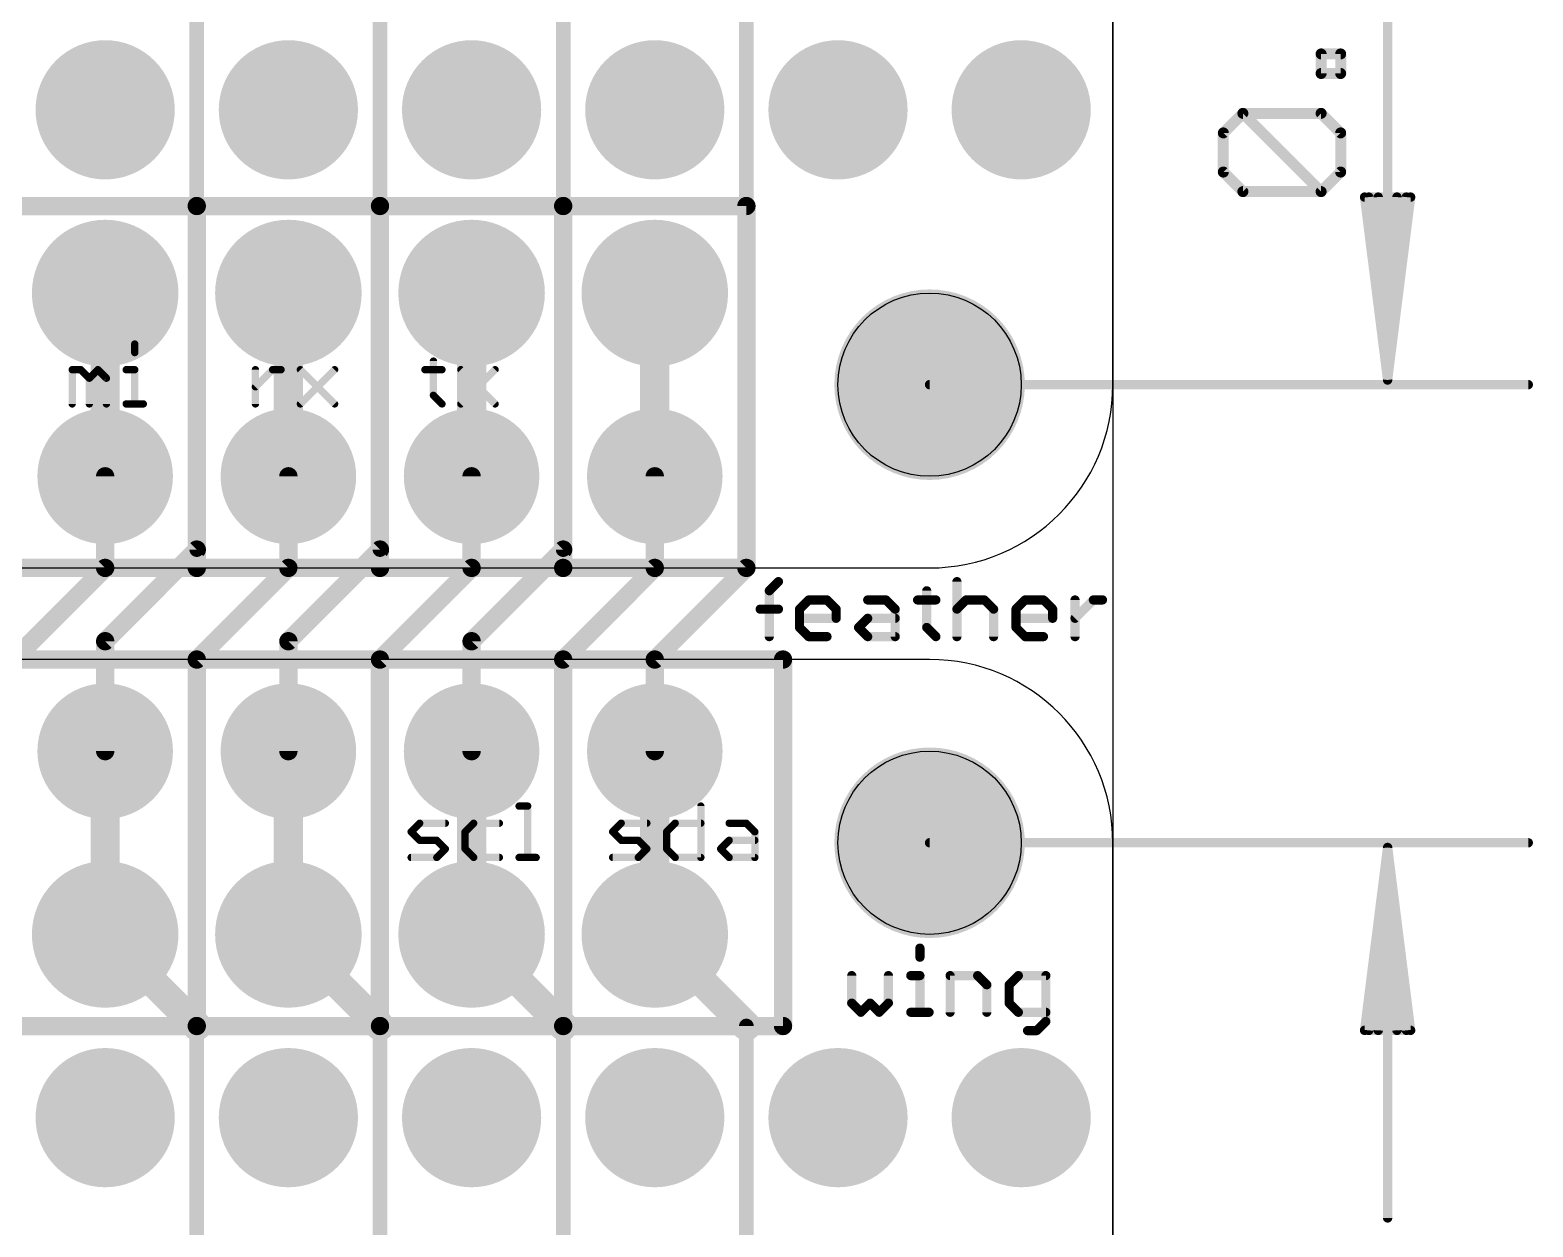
# Model space of a CAD drawing. Extents: x -12.5 to 56.6, y -12.2 to 71.2.
# Drawn here: x 35.79 to 56.62, y 39.13 to 55.72 of the extents above; entities that cross this region are included whole.
import ezdxf

# ---------------------------------------------------------------- set-up
doc = ezdxf.new("R2010")
doc.units = 0
for name, color, linetype in [('1', 12, 'CONTINUOUS'), ('16', 132, 'CONTINUOUS'), ('17', 110, 'CONTINUOUS'), ('18', 110, 'CONTINUOUS'), ('20', 53, 'CONTINUOUS'), ('21', 40, 'CONTINUOUS'), ('30', 253, 'CONTINUOUS'), ('47', 253, 'CONTINUOUS')]:
    doc.layers.add(name, color=color, linetype=linetype)

# ---------------------------------------------------------------- blocks, each defined once
blk = doc.blocks.new('ROUNDP')
at = {"const_width": 0.5}
blk.add_lwpolyline([(0, -0.25, 1), (0, 0.25, 1), (0, -0.25)], format="xyb", dxfattribs=at)
blk = doc.blocks.new('ROUNDV')
at = {"const_width": 0.5}
blk.add_lwpolyline([(0, -0.25, 1), (0, 0.25, 1), (0, -0.25)], format="xyb", dxfattribs=at)

msp = doc.modelspace()

# ---------------------------------------------------------------- linework, layer by layer
at = {"layer": '1'}
for points, const_width in [([(36.83, 48.26), (36.83, 49.53)], 0.254), ([(39.37, 48.26), (39.37, 49.53)], 0.254), ([(41.91, 48.26), (41.91, 49.53)], 0.254), ([(44.45, 48.26), (44.45, 49.53)], 0.254), ([(35.56, 46.99), (36.83, 48.26)], 0.254), ([(38.1, 46.99), (39.37, 48.26)], 0.254), ([(40.64, 46.99), (41.91, 48.26)], 0.254), ([(43.18, 46.99), (44.45, 48.26)], 0.254), ([(38.1, 29.21), (38.1, 46.99)], 0.2032), ([(40.64, 29.21), (40.64, 46.99)], 0.2032), ([(43.18, 29.21), (43.18, 46.99)], 0.2032)]:
    msp.add_lwpolyline(points, dxfattribs=dict(at, const_width=const_width))
for points, const_width in [([(36.8935, 49.53, 1), (36.7665, 49.53)], 0.127), ([(39.4335, 49.53, 1), (39.3065, 49.53)], 0.127), ([(41.9735, 49.53, 1), (41.8465, 49.53)], 0.127), ([(44.5135, 49.53, 1), (44.3865, 49.53)], 0.127), ([(36.8749, 48.2151, 1), (36.7851, 48.3049)], 0.127), ([(39.4149, 48.2151, 1), (39.3251, 48.3049)], 0.127), ([(41.9549, 48.2151, 1), (41.8651, 48.3049)], 0.127), ([(44.4949, 48.2151, 1), (44.4051, 48.3049)], 0.127), ([(36.7665, 48.26, 1), (36.8935, 48.26)], 0.127), ([(39.3065, 48.26, 1), (39.4335, 48.26)], 0.127), ([(41.8465, 48.26, 1), (41.9735, 48.26)], 0.127), ([(44.3865, 48.26, 1), (44.5135, 48.26)], 0.127), ([(38.0551, 47.0349, 1), (38.1449, 46.9451)], 0.127), ([(38.1508, 46.99, 1), (38.0492, 46.99)], 0.1016), ([(40.5951, 47.0349, 1), (40.6849, 46.9451)], 0.127), ([(40.6908, 46.99, 1), (40.5892, 46.99)], 0.1016), ([(43.1351, 47.0349, 1), (43.2249, 46.9451)], 0.127), ([(43.2308, 46.99, 1), (43.1292, 46.99)], 0.1016)]:
    msp.add_lwpolyline(points, format="xyb", dxfattribs=dict(at, const_width=const_width))
at = {"layer": '16'}
for points, const_width in [([(38.1, 48.514), (38.1, 66.04)], 0.2032), ([(40.64, 48.514), (40.64, 66.04)], 0.2032), ([(43.18, 48.514), (43.18, 66.04)], 0.2032), ([(45.72, 48.26), (45.72, 66.04)], 0.2032), ([(36.83, 52.07), (36.83, 49.53)], 0.4064), ([(39.37, 52.07), (39.37, 49.53)], 0.4064), ([(41.91, 52.07), (41.91, 49.53)], 0.4064), ([(44.45, 52.07), (44.45, 49.53)], 0.4064), ([(38.1, 48.514), (36.83, 47.244)], 0.254), ([(40.64, 48.514), (39.37, 47.244)], 0.254), ([(43.18, 48.514), (41.91, 47.244)], 0.254), ([(45.72, 48.26), (44.45, 46.99)], 0.254), ([(36.83, 47.244), (36.83, 45.72)], 0.254), ([(39.37, 47.244), (39.37, 45.72)], 0.254), ([(41.91, 47.244), (41.91, 45.72)], 0.254), ([(44.45, 46.99), (44.45, 45.72)], 0.254), ([(36.83, 45.72), (36.83, 43.18)], 0.4064), ([(39.37, 45.72), (39.37, 43.18)], 0.4064), ([(41.91, 45.72), (41.91, 43.18)], 0.4064), ([(44.45, 45.72), (44.45, 43.18)], 0.4064), ([(38.1, 41.91), (36.83, 43.18)], 0.4064), ([(40.64, 41.91), (39.37, 43.18)], 0.4064), ([(43.18, 41.91), (41.91, 43.18)], 0.4064), ([(45.72, 41.91), (44.45, 43.18)], 0.4064), ([(38.1, 24.384), (38.1, 41.91)], 0.2032), ([(40.64, 24.384), (40.64, 41.91)], 0.2032), ([(43.18, 24.384), (43.18, 41.91)], 0.2032), ([(45.72, 24.13), (45.72, 41.91)], 0.2032)]:
    msp.add_lwpolyline(points, dxfattribs=dict(at, const_width=const_width))
for points, const_width in [([(36.9316, 52.07, 1), (36.7284, 52.07)], 0.2032), ([(39.4716, 52.07, 1), (39.2684, 52.07)], 0.2032), ([(42.0116, 52.07, 1), (41.8084, 52.07)], 0.2032), ([(44.5516, 52.07, 1), (44.3484, 52.07)], 0.2032), ([(36.7284, 49.53, 1), (36.9316, 49.53)], 0.2032), ([(39.2684, 49.53, 1), (39.4716, 49.53)], 0.2032), ([(41.8084, 49.53, 1), (42.0116, 49.53)], 0.2032), ([(44.3484, 49.53, 1), (44.5516, 49.53)], 0.2032), ([(38.1449, 48.4691, 1), (38.0551, 48.5589)], 0.127), ([(38.0492, 48.514, 1), (38.1508, 48.514)], 0.1016), ([(40.6849, 48.4691, 1), (40.5951, 48.5589)], 0.127), ([(40.5892, 48.514, 1), (40.6908, 48.514)], 0.1016), ([(43.2249, 48.4691, 1), (43.1351, 48.5589)], 0.127), ([(43.1292, 48.514, 1), (43.2308, 48.514)], 0.1016), ([(45.7649, 48.2151, 1), (45.6751, 48.3049)], 0.127), ([(45.6692, 48.26, 1), (45.7708, 48.26)], 0.1016), ([(36.8935, 47.244, 1), (36.7665, 47.244)], 0.127), ([(36.7851, 47.2889, 1), (36.8749, 47.1991)], 0.127), ([(39.4335, 47.244, 1), (39.3065, 47.244)], 0.127), ([(39.3251, 47.2889, 1), (39.4149, 47.1991)], 0.127), ([(41.9735, 47.244, 1), (41.8465, 47.244)], 0.127), ([(41.8651, 47.2889, 1), (41.9549, 47.1991)], 0.127), ([(44.5135, 46.99, 1), (44.3865, 46.99)], 0.127), ([(44.4051, 47.0349, 1), (44.4949, 46.9451)], 0.127), ([(36.9316, 45.72, 1), (36.7284, 45.72)], 0.2032), ([(39.4716, 45.72, 1), (39.2684, 45.72)], 0.2032), ([(42.0116, 45.72, 1), (41.8084, 45.72)], 0.2032), ([(44.5516, 45.72, 1), (44.3484, 45.72)], 0.2032), ([(36.7665, 45.72, 1), (36.8935, 45.72)], 0.127), ([(39.3065, 45.72, 1), (39.4335, 45.72)], 0.127), ([(41.8465, 45.72, 1), (41.9735, 45.72)], 0.127), ([(44.3865, 45.72, 1), (44.5135, 45.72)], 0.127), ([(36.9018, 43.2518, 1), (36.7582, 43.1082)], 0.2032), ([(39.4418, 43.2518, 1), (39.2982, 43.1082)], 0.2032), ([(41.9818, 43.2518, 1), (41.8382, 43.1082)], 0.2032), ([(44.5218, 43.2518, 1), (44.3782, 43.1082)], 0.2032), ([(36.7284, 43.18, 1), (36.9316, 43.18)], 0.2032), ([(39.2684, 43.18, 1), (39.4716, 43.18)], 0.2032), ([(41.8084, 43.18, 1), (42.0116, 43.18)], 0.2032), ([(44.3484, 43.18, 1), (44.5516, 43.18)], 0.2032), ([(38.0282, 41.8382, 1), (38.1718, 41.9818)], 0.2032), ([(38.1508, 41.91, 1), (38.0492, 41.91)], 0.1016), ([(40.5682, 41.8382, 1), (40.7118, 41.9818)], 0.2032), ([(40.6908, 41.91, 1), (40.5892, 41.91)], 0.1016), ([(43.1082, 41.8382, 1), (43.2518, 41.9818)], 0.2032), ([(43.2308, 41.91, 1), (43.1292, 41.91)], 0.1016), ([(45.6482, 41.8382, 1), (45.7918, 41.9818)], 0.2032), ([(45.7708, 41.91, 1), (45.6692, 41.91)], 0.1016)]:
    msp.add_lwpolyline(points, format="xyb", dxfattribs=dict(at, const_width=const_width))
at = {"layer": '20'}
msp.add_line((50.8, 68.58), (50.8, 2.54), dxfattribs=at)
for centre in [(48.26, 50.8), (48.26, 44.45)]:
    msp.add_circle(centre, 1.27, dxfattribs=at)
at = {"layer": '21'}
for p, q in [((50.8, 50.8), (50.8, 68.58)), ((2.54, 48.26), (48.26, 48.26)), ((48.26, 46.99), (2.54, 46.99)), ((50.8, 26.67), (50.8, 44.45))]:
    msp.add_line(p, q, dxfattribs=at)
for points, const_width in [([(35.56, 53.2765), (38.1, 53.2765)], 0.254), ([(38.1, 53.2765), (40.64, 53.2765)], 0.254), ([(38.1, 53.2765), (38.1, 48.26)], 0.254), ([(40.64, 53.2765), (43.18, 53.2765)], 0.254), ([(40.64, 53.2765), (40.64, 48.26)], 0.254), ([(43.18, 53.2765), (45.72, 53.2765)], 0.254), ([(43.18, 53.2765), (43.18, 48.26)], 0.254), ([(45.72, 53.2765), (45.72, 48.26)], 0.254), ([(37.2399, 51.3637), (37.2399, 51.2451)], 0.1016), ([(36.3728, 50.5333), (36.3728, 51.0078)], 0.1016), ([(36.3728, 51.0078), (36.4914, 51.0078)], 0.1016), ([(36.4914, 51.0078), (36.6101, 50.8892)], 0.1016), ([(36.6101, 50.8892), (36.7287, 51.0078)], 0.1016), ([(36.7287, 51.0078), (36.8473, 50.8892)], 0.1016), ([(37.1212, 51.0078), (37.2399, 51.0078)], 0.1016), ([(37.2399, 51.0078), (37.2399, 50.5333)], 0.1016), ([(38.9128, 50.5333), (38.9128, 51.0078)], 0.1016), ([(38.9128, 50.7706), (39.1501, 51.0078)], 0.1016), ([(39.1501, 51.0078), (39.2687, 51.0078)], 0.1016), ([(39.5365, 51.0078), (40.011, 50.5333)], 0.1016), ([(39.5365, 50.5333), (40.011, 51.0078)], 0.1016), ([(41.2623, 51.0078), (41.4996, 51.0078)], 0.1016), ([(41.3809, 51.1265), (41.3809, 50.6519)], 0.1016), ([(41.7612, 51.0078), (42.2358, 50.5333)], 0.1016), ([(41.7612, 50.5333), (42.2358, 51.0078)], 0.1016), ([(44.45, 51.054), (44.45, 50.419)], 0.4064), ([(36.6101, 50.8892), (36.6101, 50.5333)], 0.1016), ([(36.8473, 50.8892), (36.8473, 50.5333)], 0.1016), ([(41.3809, 50.6519), (41.4996, 50.5333)], 0.1016), ([(37.1212, 50.5333), (37.3585, 50.5333)], 0.1016), ([(43.18, 48.26), (35.56, 48.26)], 0.254), ([(45.72, 48.26), (43.18, 48.26)], 0.254), ([(46.0376, 47.943), (46.1647, 48.0702)], 0.127), ([(48.6391, 48.0702), (48.6391, 47.3075)], 0.127), ([(46.0376, 47.3075), (46.0376, 47.943)], 0.127), ([(48.2205, 47.943), (48.2205, 47.4346)], 0.127), ([(45.9105, 47.6888), (46.1647, 47.6888)], 0.127), ([(46.4562, 47.6888), (46.5833, 47.8159)], 0.127), ([(46.4562, 47.4346), (46.4562, 47.6888)], 0.127), ([(46.5833, 47.8159), (46.8375, 47.8159)], 0.127), ([(46.8375, 47.8159), (46.9647, 47.6888)], 0.127), ([(46.9647, 47.6888), (46.9647, 47.5617)], 0.127), ([(47.4019, 47.8159), (47.6561, 47.8159)], 0.127), ([(47.6561, 47.8159), (47.7832, 47.6888)], 0.127), ([(47.7832, 47.6888), (47.7832, 47.3075)], 0.127), ([(48.0934, 47.8159), (48.3476, 47.8159)], 0.127), ([(48.6391, 47.6888), (48.7662, 47.8159)], 0.127), ([(48.7662, 47.8159), (49.0204, 47.8159)], 0.127), ([(49.0204, 47.8159), (49.1475, 47.6888)], 0.127), ([(49.1475, 47.6888), (49.1475, 47.3075)], 0.127), ([(49.4577, 47.6888), (49.5848, 47.8159)], 0.127), ([(49.4577, 47.4346), (49.4577, 47.6888)], 0.127), ([(49.5848, 47.8159), (49.839, 47.8159)], 0.127), ([(49.839, 47.8159), (49.9661, 47.6888)], 0.127), ([(49.9661, 47.6888), (49.9661, 47.5617)], 0.127), ([(50.2763, 47.3075), (50.2763, 47.8159)], 0.127), ([(50.2763, 47.5617), (50.5305, 47.8159)], 0.127), ([(50.5305, 47.8159), (50.6576, 47.8159)], 0.127), ([(46.9647, 47.5617), (46.4562, 47.5617)], 0.127), ([(47.2748, 47.4346), (47.4019, 47.5617)], 0.127), ([(47.4019, 47.5617), (47.7832, 47.5617)], 0.127), ([(49.9661, 47.5617), (49.4577, 47.5617)], 0.127), ([(46.5833, 47.3075), (46.4562, 47.4346)], 0.127), ([(46.8375, 47.3075), (46.5833, 47.3075)], 0.127), ([(47.4019, 47.3075), (47.2748, 47.4346)], 0.127), ([(47.7832, 47.3075), (47.4019, 47.3075)], 0.127), ([(48.2205, 47.4346), (48.3476, 47.3075)], 0.127), ([(49.5848, 47.3075), (49.4577, 47.4346)], 0.127), ([(49.839, 47.3075), (49.5848, 47.3075)], 0.127), ([(15.24, 46.99), (46.228, 46.99)], 0.254), ([(38.1, 46.99), (38.1, 41.91)], 0.254), ([(40.64, 46.99), (40.64, 41.91)], 0.254), ([(43.18, 46.99), (43.18, 41.91)], 0.254), ([(46.228, 41.91), (46.228, 46.99)], 0.254), ([(42.5686, 44.9586), (42.6873, 44.9586)], 0.1016), ([(42.6873, 44.9586), (42.6873, 44.2468)], 0.1016), ([(45.0888, 44.9586), (45.0888, 44.2468)], 0.1016), ([(36.83, 44.704), (36.83, 44.069)], 0.4064), ([(39.37, 44.704), (39.37, 44.069)], 0.4064), ([(41.0718, 44.6027), (41.1904, 44.7213)], 0.1016), ([(41.1904, 44.4841), (41.0718, 44.6027)], 0.1016), ([(41.1904, 44.7213), (41.5463, 44.7213)], 0.1016), ([(41.9389, 44.7213), (41.8202, 44.6027)], 0.1016), ([(41.8202, 44.6027), (41.8202, 44.3654)], 0.1016), ([(42.2948, 44.7213), (41.9389, 44.7213)], 0.1016), ([(43.8658, 44.6027), (43.9844, 44.7213)], 0.1016), ([(43.9844, 44.4841), (43.8658, 44.6027)], 0.1016), ([(43.9844, 44.7213), (44.3403, 44.7213)], 0.1016), ([(44.6142, 44.6027), (44.7328, 44.7213)], 0.1016), ([(44.6142, 44.3654), (44.6142, 44.6027)], 0.1016), ([(44.7328, 44.7213), (45.0888, 44.7213)], 0.1016), ([(45.4813, 44.7213), (45.7185, 44.7213)], 0.1016), ([(45.7185, 44.7213), (45.8372, 44.6027)], 0.1016), ([(45.8372, 44.6027), (45.8372, 44.2468)], 0.1016), ([(41.4277, 44.4841), (41.1904, 44.4841)], 0.1016), ([(41.5463, 44.3654), (41.4277, 44.4841)], 0.1016), ([(41.4277, 44.2468), (41.5463, 44.3654)], 0.1016), ([(41.8202, 44.3654), (41.9389, 44.2468)], 0.1016), ([(44.2217, 44.4841), (43.9844, 44.4841)], 0.1016), ([(44.3403, 44.3654), (44.2217, 44.4841)], 0.1016), ([(44.2217, 44.2468), (44.3403, 44.3654)], 0.1016), ([(44.7328, 44.2468), (44.6142, 44.3654)], 0.1016), ([(45.3626, 44.3654), (45.4813, 44.4841)], 0.1016), ([(45.4813, 44.2468), (45.3626, 44.3654)], 0.1016), ([(45.4813, 44.4841), (45.8372, 44.4841)], 0.1016), ([(41.0718, 44.2468), (41.4277, 44.2468)], 0.1016), ([(41.9389, 44.2468), (42.2948, 44.2468)], 0.1016), ([(42.5686, 44.2468), (42.8059, 44.2468)], 0.1016), ([(43.8658, 44.2468), (44.2217, 44.2468)], 0.1016), ([(45.0888, 44.2468), (44.7328, 44.2468)], 0.1016), ([(45.8372, 44.2468), (45.4813, 44.2468)], 0.1016), ([(48.1262, 42.9903), (48.1262, 42.8632)], 0.127), ([(47.1805, 42.6089), (47.1805, 42.2276)], 0.127), ([(47.6889, 42.2276), (47.6889, 42.6089)], 0.127), ([(47.9991, 42.6089), (48.1262, 42.6089)], 0.127), ([(48.1262, 42.6089), (48.1262, 42.1005)], 0.127), ([(48.5448, 42.1005), (48.5448, 42.6089)], 0.127), ([(48.5448, 42.6089), (48.9261, 42.6089)], 0.127), ([(48.9261, 42.6089), (49.0532, 42.4818)], 0.127), ([(49.0532, 42.4818), (49.0532, 42.1005)], 0.127), ([(49.4905, 42.6089), (49.3634, 42.4818)], 0.127), ([(49.3634, 42.4818), (49.3634, 42.2276)], 0.127), ([(49.8718, 42.6089), (49.4905, 42.6089)], 0.127), ([(49.8718, 41.9734), (49.8718, 42.6089)], 0.127), ([(47.1805, 42.2276), (47.3076, 42.1005)], 0.127), ([(47.3076, 42.1005), (47.4347, 42.2276)], 0.127), ([(47.4347, 42.2276), (47.5618, 42.1005)], 0.127), ([(47.5618, 42.1005), (47.6889, 42.2276)], 0.127), ([(47.9991, 42.1005), (48.2533, 42.1005)], 0.127), ([(49.3634, 42.2276), (49.4905, 42.1005)], 0.127), ([(49.4905, 42.1005), (49.8718, 42.1005)], 0.127), ([(35.56, 41.91), (38.1, 41.91)], 0.254), ([(38.1, 41.91), (40.64, 41.91)], 0.254), ([(40.64, 41.91), (43.18, 41.91)], 0.254), ([(43.18, 41.91), (46.228, 41.91)], 0.254), ([(49.6176, 41.8463), (49.7447, 41.8463)], 0.127), ([(49.7447, 41.8463), (49.8718, 41.9734)], 0.127)]:
    msp.add_lwpolyline(points, dxfattribs=dict(at, const_width=const_width))
for points, const_width in [([(38.1, 53.34, 1), (38.1, 53.213)], 0.127), ([(38.1635, 53.2765, 1), (38.0365, 53.2765)], 0.127), ([(38.1, 53.213, 1), (38.1, 53.34)], 0.127), ([(40.64, 53.34, 1), (40.64, 53.213)], 0.127), ([(40.7035, 53.2765, 1), (40.5765, 53.2765)], 0.127), ([(40.64, 53.213, 1), (40.64, 53.34)], 0.127), ([(43.18, 53.34, 1), (43.18, 53.213)], 0.127), ([(43.2435, 53.2765, 1), (43.1165, 53.2765)], 0.127), ([(43.18, 53.213, 1), (43.18, 53.34)], 0.127), ([(45.7835, 53.2765, 1), (45.6565, 53.2765)], 0.127), ([(45.72, 53.213, 1), (45.72, 53.34)], 0.127), ([(37.2653, 51.3637, 1), (37.2145, 51.3637)], 0.0508), ([(37.2145, 51.2451, 1), (37.2653, 51.2451)], 0.0508), ([(36.3982, 51.0078, 1), (36.3474, 51.0078)], 0.0508), ([(36.3728, 51.0332, 1), (36.3728, 50.9824)], 0.0508), ([(36.5094, 51.0258, 1), (36.4735, 50.9899)], 0.0508), ([(36.4914, 50.9824, 1), (36.4914, 51.0332)], 0.0508), ([(36.7467, 51.0258, 1), (36.7107, 50.9899)], 0.0508), ([(36.7467, 50.9899, 1), (36.7107, 51.0258)], 0.0508), ([(37.1212, 51.0332, 1), (37.1212, 50.9824)], 0.0508), ([(37.2653, 51.0078, 1), (37.2145, 51.0078)], 0.0508), ([(37.2399, 50.9824, 1), (37.2399, 51.0332)], 0.0508), ([(38.9382, 51.0078, 1), (38.8874, 51.0078)], 0.0508), ([(39.1501, 51.0332, 1), (39.1501, 50.9824)], 0.0508), ([(39.168, 50.9899, 1), (39.1321, 51.0258)], 0.0508), ([(39.2687, 50.9824, 1), (39.2687, 51.0332)], 0.0508), ([(39.5544, 51.0258, 1), (39.5185, 50.9899)], 0.0508), ([(40.029, 50.9899, 1), (39.9931, 51.0258)], 0.0508), ([(41.2623, 51.0332, 1), (41.2623, 50.9824)], 0.0508), ([(41.4063, 51.1265, 1), (41.3555, 51.1265)], 0.0508), ([(41.4996, 50.9824, 1), (41.4996, 51.0332)], 0.0508), ([(41.7792, 51.0258, 1), (41.7433, 50.9899)], 0.0508), ([(42.2537, 50.9899, 1), (42.2178, 51.0258)], 0.0508), ([(44.5516, 51.054, 1), (44.3484, 51.054)], 0.2032), ([(36.5921, 50.9072, 1), (36.628, 50.8712)], 0.0508), ([(36.6355, 50.8892, 1), (36.5847, 50.8892)], 0.0508), ([(36.5921, 50.8712, 1), (36.628, 50.9072)], 0.0508), ([(36.8727, 50.8892, 1), (36.8219, 50.8892)], 0.0508), ([(36.8294, 50.8712, 1), (36.8653, 50.9072)], 0.0508), ([(38.8948, 50.7885, 1), (38.9308, 50.7526)], 0.0508), ([(41.3555, 50.6519, 1), (41.4063, 50.6519)], 0.0508), ([(41.3989, 50.6699, 1), (41.363, 50.634)], 0.0508), ([(36.3474, 50.5333, 1), (36.3982, 50.5333)], 0.0508), ([(36.5847, 50.5333, 1), (36.6355, 50.5333)], 0.0508), ([(36.8219, 50.5333, 1), (36.8727, 50.5333)], 0.0508), ([(37.1212, 50.5587, 1), (37.1212, 50.5079)], 0.0508), ([(37.2145, 50.5333, 1), (37.2653, 50.5333)], 0.0508), ([(37.3585, 50.5079, 1), (37.3585, 50.5587)], 0.0508), ([(38.8874, 50.5333, 1), (38.9382, 50.5333)], 0.0508), ([(39.5185, 50.5513, 1), (39.5544, 50.5153)], 0.0508), ([(39.9931, 50.5153, 1), (40.029, 50.5513)], 0.0508), ([(41.4816, 50.5153, 1), (41.5175, 50.5513)], 0.0508), ([(41.7433, 50.5513, 1), (41.7792, 50.5153)], 0.0508), ([(42.2178, 50.5153, 1), (42.2537, 50.5513)], 0.0508), ([(44.3484, 50.419, 1), (44.5516, 50.419)], 0.2032), ([(43.18, 48.3235, 1), (43.18, 48.1965)], 0.127), ([(43.18, 48.1965, 1), (43.18, 48.3235)], 0.127), ([(45.72, 48.1965, 1), (45.72, 48.3235)], 0.127), ([(38.0365, 48.26, 1), (38.1635, 48.26)], 0.127), ([(40.5765, 48.26, 1), (40.7035, 48.26)], 0.127), ([(43.1165, 48.26, 1), (43.2435, 48.26)], 0.127), ([(45.6565, 48.26, 1), (45.7835, 48.26)], 0.127), ([(46.1872, 48.0477, 1), (46.1423, 48.0926)], 0.0635), ([(48.6708, 48.0702, 1), (48.6073, 48.0702)], 0.0635), ([(46.0694, 47.943, 1), (46.0059, 47.943)], 0.0635), ([(46.0152, 47.9655, 1), (46.0601, 47.9206)], 0.0635), ([(48.2522, 47.943, 1), (48.1887, 47.943)], 0.0635), ([(45.9105, 47.7206, 1), (45.9105, 47.6571)], 0.0635), ([(46.1647, 47.6571, 1), (46.1647, 47.7206)], 0.0635), ([(46.488, 47.6888, 1), (46.4245, 47.6888)], 0.0635), ([(46.4338, 47.7113, 1), (46.4787, 47.6664)], 0.0635), ([(46.5833, 47.8477, 1), (46.5833, 47.7842)], 0.0635), ([(46.6058, 47.7935, 1), (46.5609, 47.8384)], 0.0635), ([(46.86, 47.8384, 1), (46.8151, 47.7935)], 0.0635), ([(46.8375, 47.7842, 1), (46.8375, 47.8477)], 0.0635), ([(46.9964, 47.6888, 1), (46.9329, 47.6888)], 0.0635), ([(46.9422, 47.6664, 1), (46.9871, 47.7113)], 0.0635), ([(47.4019, 47.8477, 1), (47.4019, 47.7842)], 0.0635), ([(47.6786, 47.8384, 1), (47.6337, 47.7935)], 0.0635), ([(47.6561, 47.7842, 1), (47.6561, 47.8477)], 0.0635), ([(47.815, 47.6888, 1), (47.7515, 47.6888)], 0.0635), ([(47.7608, 47.6664, 1), (47.8057, 47.7113)], 0.0635), ([(48.0934, 47.8477, 1), (48.0934, 47.7842)], 0.0635), ([(48.3476, 47.7842, 1), (48.3476, 47.8477)], 0.0635), ([(48.6166, 47.7113, 1), (48.6615, 47.6664)], 0.0635), ([(48.7662, 47.8477, 1), (48.7662, 47.7842)], 0.0635), ([(48.7887, 47.7935, 1), (48.7437, 47.8384)], 0.0635), ([(49.0429, 47.8384, 1), (48.998, 47.7935)], 0.0635), ([(49.0204, 47.7842, 1), (49.0204, 47.8477)], 0.0635), ([(49.1793, 47.6888, 1), (49.1158, 47.6888)], 0.0635), ([(49.1251, 47.6664, 1), (49.17, 47.7113)], 0.0635), ([(49.4894, 47.6888, 1), (49.4259, 47.6888)], 0.0635), ([(49.4352, 47.7113, 1), (49.4801, 47.6664)], 0.0635), ([(49.5848, 47.8477, 1), (49.5848, 47.7842)], 0.0635), ([(49.6072, 47.7935, 1), (49.5623, 47.8384)], 0.0635), ([(49.8614, 47.8384, 1), (49.8165, 47.7935)], 0.0635), ([(49.839, 47.7842, 1), (49.839, 47.8477)], 0.0635), ([(49.9979, 47.6888, 1), (49.9344, 47.6888)], 0.0635), ([(49.9437, 47.6664, 1), (49.9886, 47.7113)], 0.0635), ([(50.308, 47.8159, 1), (50.2445, 47.8159)], 0.0635), ([(50.5305, 47.8477, 1), (50.5305, 47.7842)], 0.0635), ([(50.5529, 47.7935, 1), (50.508, 47.8384)], 0.0635), ([(50.6576, 47.7842, 1), (50.6576, 47.8477)], 0.0635), ([(46.4562, 47.5935, 1), (46.4562, 47.53)], 0.0635), ([(46.9329, 47.5617, 1), (46.9964, 47.5617)], 0.0635), ([(46.9647, 47.53, 1), (46.9647, 47.5935)], 0.0635), ([(47.4019, 47.5935, 1), (47.4019, 47.53)], 0.0635), ([(47.4244, 47.5393, 1), (47.3795, 47.5842)], 0.0635), ([(47.7832, 47.53, 1), (47.7832, 47.5935)], 0.0635), ([(49.4577, 47.5935, 1), (49.4577, 47.53)], 0.0635), ([(49.9344, 47.5617, 1), (49.9979, 47.5617)], 0.0635), ([(49.9661, 47.53, 1), (49.9661, 47.5935)], 0.0635), ([(50.2538, 47.5842, 1), (50.2987, 47.5393)], 0.0635), ([(46.0059, 47.3075, 1), (46.0694, 47.3075)], 0.0635), ([(46.4245, 47.4346, 1), (46.488, 47.4346)], 0.0635), ([(46.4787, 47.4571, 1), (46.4338, 47.4122)], 0.0635), ([(46.5833, 47.3393, 1), (46.5833, 47.2758)], 0.0635), ([(46.5609, 47.285, 1), (46.6058, 47.33)], 0.0635), ([(46.8375, 47.2758, 1), (46.8375, 47.3393)], 0.0635), ([(47.2972, 47.4571, 1), (47.2523, 47.4122)], 0.0635), ([(47.2523, 47.4571, 1), (47.2972, 47.4122)], 0.0635), ([(47.4019, 47.3393, 1), (47.4019, 47.2758)], 0.0635), ([(47.3795, 47.285, 1), (47.4244, 47.33)], 0.0635), ([(47.7515, 47.3075, 1), (47.815, 47.3075)], 0.0635), ([(47.7832, 47.2758, 1), (47.7832, 47.3393)], 0.0635), ([(48.1887, 47.4346, 1), (48.2522, 47.4346)], 0.0635), ([(48.2429, 47.4571, 1), (48.198, 47.4122)], 0.0635), ([(48.3251, 47.285, 1), (48.37, 47.33)], 0.0635), ([(48.6073, 47.3075, 1), (48.6708, 47.3075)], 0.0635), ([(49.1158, 47.3075, 1), (49.1793, 47.3075)], 0.0635), ([(49.4259, 47.4346, 1), (49.4894, 47.4346)], 0.0635), ([(49.4801, 47.4571, 1), (49.4352, 47.4122)], 0.0635), ([(49.5848, 47.3393, 1), (49.5848, 47.2758)], 0.0635), ([(49.5623, 47.285, 1), (49.6072, 47.33)], 0.0635), ([(49.839, 47.2758, 1), (49.839, 47.3393)], 0.0635), ([(50.2445, 47.3075, 1), (50.308, 47.3075)], 0.0635), ([(38.1635, 46.99, 1), (38.0365, 46.99)], 0.127), ([(40.7035, 46.99, 1), (40.5765, 46.99)], 0.127), ([(43.2435, 46.99, 1), (43.1165, 46.99)], 0.127), ([(46.2915, 46.99, 1), (46.1645, 46.99)], 0.127), ([(46.228, 46.9265, 1), (46.228, 47.0535)], 0.127), ([(42.5686, 44.984, 1), (42.5686, 44.9332)], 0.0508), ([(42.7127, 44.9586, 1), (42.6619, 44.9586)], 0.0508), ([(42.6873, 44.9332, 1), (42.6873, 44.984)], 0.0508), ([(45.1142, 44.9586, 1), (45.0634, 44.9586)], 0.0508), ([(36.9316, 44.704, 1), (36.7284, 44.704)], 0.2032), ([(39.4716, 44.704, 1), (39.2684, 44.704)], 0.2032), ([(41.0898, 44.6207, 1), (41.0538, 44.5847)], 0.0508), ([(41.0538, 44.6207, 1), (41.0898, 44.5847)], 0.0508), ([(41.1904, 44.7467, 1), (41.1904, 44.6959)], 0.0508), ([(41.2084, 44.7034, 1), (41.1725, 44.7393)], 0.0508), ([(41.5463, 44.6959, 1), (41.5463, 44.7467)], 0.0508), ([(41.8456, 44.6027, 1), (41.7948, 44.6027)], 0.0508), ([(41.8023, 44.6207, 1), (41.8382, 44.5847)], 0.0508), ([(41.9389, 44.7467, 1), (41.9389, 44.6959)], 0.0508), ([(41.9568, 44.7034, 1), (41.9209, 44.7393)], 0.0508), ([(42.2948, 44.6959, 1), (42.2948, 44.7467)], 0.0508), ([(43.8838, 44.6207, 1), (43.8478, 44.5847)], 0.0508), ([(43.8478, 44.6207, 1), (43.8838, 44.5847)], 0.0508), ([(43.9844, 44.7467, 1), (43.9844, 44.6959)], 0.0508), ([(44.0024, 44.7034, 1), (43.9665, 44.7393)], 0.0508), ([(44.3403, 44.6959, 1), (44.3403, 44.7467)], 0.0508), ([(44.6396, 44.6027, 1), (44.5888, 44.6027)], 0.0508), ([(44.5963, 44.6207, 1), (44.6322, 44.5847)], 0.0508), ([(44.7328, 44.7467, 1), (44.7328, 44.6959)], 0.0508), ([(44.7508, 44.7034, 1), (44.7149, 44.7393)], 0.0508), ([(45.0888, 44.6959, 1), (45.0888, 44.7467)], 0.0508), ([(45.4813, 44.7467, 1), (45.4813, 44.6959)], 0.0508), ([(45.7365, 44.7393, 1), (45.7006, 44.7034)], 0.0508), ([(45.7185, 44.6959, 1), (45.7185, 44.7467)], 0.0508), ([(45.8626, 44.6027, 1), (45.8118, 44.6027)], 0.0508), ([(45.8192, 44.5847, 1), (45.8551, 44.6207)], 0.0508), ([(41.1904, 44.5095, 1), (41.1904, 44.4587)], 0.0508), ([(41.1725, 44.4661, 1), (41.2084, 44.502)], 0.0508), ([(41.4457, 44.502, 1), (41.4097, 44.4661)], 0.0508), ([(41.4277, 44.4587, 1), (41.4277, 44.5095)], 0.0508), ([(41.5643, 44.3475, 1), (41.5284, 44.3834)], 0.0508), ([(41.5284, 44.3475, 1), (41.5643, 44.3834)], 0.0508), ([(41.7948, 44.3654, 1), (41.8456, 44.3654)], 0.0508), ([(41.8382, 44.3834, 1), (41.8023, 44.3475)], 0.0508), ([(43.9844, 44.5095, 1), (43.9844, 44.4587)], 0.0508), ([(43.9665, 44.4661, 1), (44.0024, 44.502)], 0.0508), ([(44.2397, 44.502, 1), (44.2037, 44.4661)], 0.0508), ([(44.2217, 44.4587, 1), (44.2217, 44.5095)], 0.0508), ([(44.3583, 44.3475, 1), (44.3224, 44.3834)], 0.0508), ([(44.3224, 44.3475, 1), (44.3583, 44.3834)], 0.0508), ([(44.5888, 44.3654, 1), (44.6396, 44.3654)], 0.0508), ([(44.6322, 44.3834, 1), (44.5963, 44.3475)], 0.0508), ([(45.3806, 44.3834, 1), (45.3447, 44.3475)], 0.0508), ([(45.3447, 44.3834, 1), (45.3806, 44.3475)], 0.0508), ([(45.4813, 44.5095, 1), (45.4813, 44.4587)], 0.0508), ([(45.4992, 44.4661, 1), (45.4633, 44.502)], 0.0508), ([(45.8372, 44.4587, 1), (45.8372, 44.5095)], 0.0508), ([(41.0718, 44.2722, 1), (41.0718, 44.2214)], 0.0508), ([(41.4097, 44.2648, 1), (41.4457, 44.2288)], 0.0508), ([(41.4277, 44.2214, 1), (41.4277, 44.2722)], 0.0508), ([(41.9389, 44.2722, 1), (41.9389, 44.2214)], 0.0508), ([(41.9209, 44.2288, 1), (41.9568, 44.2648)], 0.0508), ([(42.2948, 44.2214, 1), (42.2948, 44.2722)], 0.0508), ([(42.5686, 44.2722, 1), (42.5686, 44.2214)], 0.0508), ([(42.6619, 44.2468, 1), (42.7127, 44.2468)], 0.0508), ([(42.8059, 44.2214, 1), (42.8059, 44.2722)], 0.0508), ([(43.8658, 44.2722, 1), (43.8658, 44.2214)], 0.0508), ([(44.2037, 44.2648, 1), (44.2397, 44.2288)], 0.0508), ([(44.2217, 44.2214, 1), (44.2217, 44.2722)], 0.0508), ([(44.7328, 44.2722, 1), (44.7328, 44.2214)], 0.0508), ([(44.7149, 44.2288, 1), (44.7508, 44.2648)], 0.0508), ([(45.0634, 44.2468, 1), (45.1142, 44.2468)], 0.0508), ([(45.0888, 44.2214, 1), (45.0888, 44.2722)], 0.0508), ([(45.4813, 44.2722, 1), (45.4813, 44.2214)], 0.0508), ([(45.4633, 44.2288, 1), (45.4992, 44.2648)], 0.0508), ([(45.8118, 44.2468, 1), (45.8626, 44.2468)], 0.0508), ([(45.8372, 44.2214, 1), (45.8372, 44.2722)], 0.0508), ([(36.7284, 44.069, 1), (36.9316, 44.069)], 0.2032), ([(39.2684, 44.069, 1), (39.4716, 44.069)], 0.2032), ([(48.1579, 42.9903, 1), (48.0944, 42.9903)], 0.0635), ([(48.0944, 42.8632, 1), (48.1579, 42.8632)], 0.0635), ([(47.2123, 42.6089, 1), (47.1487, 42.6089)], 0.0635), ([(47.7207, 42.6089, 1), (47.6572, 42.6089)], 0.0635), ([(47.9991, 42.6407, 1), (47.9991, 42.5772)], 0.0635), ([(48.1579, 42.6089, 1), (48.0944, 42.6089)], 0.0635), ([(48.1262, 42.5772, 1), (48.1262, 42.6407)], 0.0635), ([(48.5765, 42.6089, 1), (48.513, 42.6089)], 0.0635), ([(48.5448, 42.6407, 1), (48.5448, 42.5772)], 0.0635), ([(48.9486, 42.6314, 1), (48.9037, 42.5865)], 0.0635), ([(48.9261, 42.5772, 1), (48.9261, 42.6407)], 0.0635), ([(49.085, 42.4818, 1), (49.0215, 42.4818)], 0.0635), ([(49.0308, 42.4594, 1), (49.0757, 42.5043)], 0.0635), ([(49.3951, 42.4818, 1), (49.3316, 42.4818)], 0.0635), ([(49.3409, 42.5043, 1), (49.3858, 42.4594)], 0.0635), ([(49.4905, 42.6407, 1), (49.4905, 42.5772)], 0.0635), ([(49.5129, 42.5865, 1), (49.468, 42.6314)], 0.0635), ([(49.9036, 42.6089, 1), (49.8401, 42.6089)], 0.0635), ([(49.8718, 42.5772, 1), (49.8718, 42.6407)], 0.0635), ([(47.1487, 42.2276, 1), (47.2123, 42.2276)], 0.0635), ([(47.203, 42.2501, 1), (47.158, 42.2052)], 0.0635), ([(47.2852, 42.123, 1), (47.3301, 42.078)], 0.0635), ([(47.2852, 42.078, 1), (47.3301, 42.123)], 0.0635), ([(47.4572, 42.2501, 1), (47.4123, 42.2052)], 0.0635), ([(47.4572, 42.2052, 1), (47.4123, 42.2501)], 0.0635), ([(47.5394, 42.123, 1), (47.5843, 42.078)], 0.0635), ([(47.5394, 42.078, 1), (47.5843, 42.123)], 0.0635), ([(47.6572, 42.2276, 1), (47.7207, 42.2276)], 0.0635), ([(47.7114, 42.2052, 1), (47.6665, 42.2501)], 0.0635), ([(47.9991, 42.1323, 1), (47.9991, 42.0688)], 0.0635), ([(48.0944, 42.1005, 1), (48.1579, 42.1005)], 0.0635), ([(48.2533, 42.0688, 1), (48.2533, 42.1323)], 0.0635), ([(48.513, 42.1005, 1), (48.5765, 42.1005)], 0.0635), ([(49.0215, 42.1005, 1), (49.085, 42.1005)], 0.0635), ([(49.3316, 42.2276, 1), (49.3951, 42.2276)], 0.0635), ([(49.3858, 42.2501, 1), (49.3409, 42.2052)], 0.0635), ([(49.4905, 42.1323, 1), (49.4905, 42.0688)], 0.0635), ([(49.468, 42.078, 1), (49.5129, 42.123)], 0.0635), ([(49.8718, 42.0688, 1), (49.8718, 42.1323)], 0.0635), ([(38.1, 41.9735, 1), (38.1, 41.8465)], 0.127), ([(38.0365, 41.91, 1), (38.1635, 41.91)], 0.127), ([(38.1, 41.8465, 1), (38.1, 41.9735)], 0.127), ([(40.64, 41.9735, 1), (40.64, 41.8465)], 0.127), ([(40.5765, 41.91, 1), (40.7035, 41.91)], 0.127), ([(40.64, 41.8465, 1), (40.64, 41.9735)], 0.127), ([(43.18, 41.9735, 1), (43.18, 41.8465)], 0.127), ([(43.1165, 41.91, 1), (43.2435, 41.91)], 0.127), ([(43.18, 41.8465, 1), (43.18, 41.9735)], 0.127), ([(46.1645, 41.91, 1), (46.2915, 41.91)], 0.127), ([(46.228, 41.8465, 1), (46.228, 41.9735)], 0.127), ([(49.6176, 41.878, 1), (49.6176, 41.8145)], 0.0635), ([(49.7222, 41.8687, 1), (49.7672, 41.8238)], 0.0635), ([(49.7447, 41.8145, 1), (49.7447, 41.878)], 0.0635), ([(49.8401, 41.9734, 1), (49.9036, 41.9734)], 0.0635), ([(49.8943, 41.9509, 1), (49.8494, 41.9958)], 0.0635)]:
    msp.add_lwpolyline(points, format="xyb", dxfattribs=dict(at, const_width=const_width))
for centre, start, end in [((48.26, 50.8), 270, 0), ((48.26, 44.45), 0, 90)]:
    msp.add_arc(centre, 2.54, start, end, dxfattribs=at)
at = {"layer": '30', "const_width": 0.4064}
for points in [[(39.37, 52.197), (39.37, 49.53)], [(36.83, 49.403), (36.83, 52.07)], [(41.91, 52.07), (41.91, 49.53)], [(44.45, 49.403), (44.45, 52.07)], [(41.91, 49.53), (42.037, 49.53)], [(39.37, 43.053), (39.37, 45.847)], [(44.45, 45.847), (44.45, 43.18)], [(36.83, 43.053), (36.83, 45.72)], [(41.91, 43.18), (41.91, 45.72)]]:
    msp.add_lwpolyline(points, dxfattribs=at)
at = {"layer": '30'}
for points, const_width in [([(39.4716, 52.197, 1), (39.2684, 52.197)], 0.2032), ([(36.9316, 52.07, 1), (36.7284, 52.07)], 0.2032), ([(42.0116, 52.07, 1), (41.8084, 52.07)], 0.2032), ([(44.5516, 52.07, 1), (44.3484, 52.07)], 0.2032), ([(48.26, 50.1396, 1), (48.26, 51.4604, 1), (48.26, 50.1396)], 1.3208), ([(39.2684, 49.53, 1), (39.4716, 49.53)], 0.2032), ([(41.91, 49.6316, 1), (41.91, 49.4284)], 0.2032), ([(41.8084, 49.53, 1), (42.0116, 49.53)], 0.2032), ([(42.037, 49.4284, 1), (42.037, 49.6316)], 0.2032), ([(36.7284, 49.403, 1), (36.9316, 49.403)], 0.2032), ([(44.3484, 49.403, 1), (44.5516, 49.403)], 0.2032), ([(39.4716, 45.847, 1), (39.2684, 45.847)], 0.2032), ([(44.5516, 45.847, 1), (44.3484, 45.847)], 0.2032), ([(36.9316, 45.72, 1), (36.7284, 45.72)], 0.2032), ([(42.0116, 45.72, 1), (41.8084, 45.72)], 0.2032), ([(48.26, 43.7896, 1), (48.26, 45.1104, 1), (48.26, 43.7896)], 1.3208), ([(36.7284, 43.053, 1), (36.9316, 43.053)], 0.2032), ([(39.2684, 43.053, 1), (39.4716, 43.053)], 0.2032), ([(41.8084, 43.18, 1), (42.0116, 43.18)], 0.2032), ([(44.3484, 43.18, 1), (44.5516, 43.18)], 0.2032)]:
    msp.add_lwpolyline(points, format="xyb", dxfattribs=dict(at, const_width=const_width))
at = {"layer": '47'}
for points, const_width in [([(54.61, 50.865), (54.61, 58.3628)], 0.13), ([(53.6881, 55.1134), (53.6881, 55.3845)], 0.1524), ([(53.6881, 55.3845), (53.9593, 55.3845)], 0.1524), ([(53.9593, 55.3845), (53.9593, 55.1134)], 0.1524), ([(53.9593, 55.1134), (53.6881, 55.1134)], 0.1524), ([(52.3323, 54.2897), (52.6035, 54.5609)], 0.1524), ([(52.6035, 54.5609), (53.6881, 54.5609)], 0.1524), ([(53.6881, 53.4762), (52.6035, 54.5609)], 0.1524), ([(53.6881, 54.5609), (53.9593, 54.2897)], 0.1524), ([(52.3323, 53.7474), (52.3323, 54.2897)], 0.1524), ([(53.9593, 54.2897), (53.9593, 53.7474)], 0.1524), ([(52.6035, 53.4762), (52.3323, 53.7474)], 0.1524), ([(53.9593, 53.7474), (53.6881, 53.4762)], 0.1524), ([(53.6881, 53.4762), (52.6035, 53.4762)], 0.1524), ([(54.61, 50.865), (54.2908, 53.4)], 0.13), ([(54.2908, 53.4), (54.9292, 53.4)], 0.13), ([(54.61, 50.865), (54.35, 53.4)], 0.13), ([(54.61, 50.865), (54.48, 53.4)], 0.13), ([(54.9292, 53.4), (54.61, 50.865)], 0.13), ([(54.74, 53.4), (54.61, 50.865)], 0.13), ([(54.87, 53.4), (54.61, 50.865)], 0.13), ([(48.26, 50.8), (56.56, 50.8)], 0.13), ([(48.26, 44.45), (56.56, 44.45)], 0.13), ([(54.61, 44.385), (54.2908, 41.85)], 0.13), ([(54.61, 44.385), (54.35, 41.85)], 0.13), ([(54.61, 44.385), (54.48, 41.85)], 0.13), ([(54.61, 44.385), (54.61, 39.25)], 0.13), ([(54.9292, 41.85), (54.61, 44.385)], 0.13), ([(54.74, 41.85), (54.61, 44.385)], 0.13), ([(54.87, 41.85), (54.61, 44.385)], 0.13), ([(54.2908, 41.85), (54.9292, 41.85)], 0.13)]:
    msp.add_lwpolyline(points, dxfattribs=dict(at, const_width=const_width))
for points, const_width in [([(53.7262, 55.3845, 1), (53.65, 55.3845)], 0.0762), ([(53.6881, 55.4226, 1), (53.6881, 55.3464)], 0.0762), ([(53.9974, 55.3845, 1), (53.9212, 55.3845)], 0.0762), ([(53.9593, 55.3464, 1), (53.9593, 55.4226)], 0.0762), ([(53.6881, 55.1515, 1), (53.6881, 55.0753)], 0.0762), ([(53.65, 55.1134, 1), (53.7262, 55.1134)], 0.0762), ([(53.9212, 55.1134, 1), (53.9974, 55.1134)], 0.0762), ([(53.9593, 55.0753, 1), (53.9593, 55.1515)], 0.0762), ([(52.6304, 54.5878, 1), (52.5765, 54.5339)], 0.0762), ([(52.6035, 54.599, 1), (52.6035, 54.5228)], 0.0762), ([(52.6304, 54.5339, 1), (52.5765, 54.5878)], 0.0762), ([(53.7151, 54.5878, 1), (53.6612, 54.5339)], 0.0762), ([(53.6881, 54.5228, 1), (53.6881, 54.599)], 0.0762), ([(52.3704, 54.2897, 1), (52.2942, 54.2897)], 0.0762), ([(52.3054, 54.3166, 1), (52.3593, 54.2628)], 0.0762), ([(53.9974, 54.2897, 1), (53.9212, 54.2897)], 0.0762), ([(53.9324, 54.2628, 1), (53.9862, 54.3166)], 0.0762), ([(52.3593, 53.7743, 1), (52.3054, 53.7204)], 0.0762), ([(52.2942, 53.7474, 1), (52.3704, 53.7474)], 0.0762), ([(53.9212, 53.7474, 1), (53.9974, 53.7474)], 0.0762), ([(53.9862, 53.7204, 1), (53.9324, 53.7743)], 0.0762), ([(52.6035, 53.5143, 1), (52.6035, 53.4381)], 0.0762), ([(53.6881, 53.4381, 1), (53.6881, 53.5143)], 0.0762), ([(52.5765, 53.4493, 1), (52.6304, 53.5031)], 0.0762), ([(53.6612, 53.5031, 1), (53.7151, 53.4493)], 0.0762), ([(53.6612, 53.4493, 1), (53.7151, 53.5031)], 0.0762), ([(54.323, 53.4041, 1), (54.2585, 53.3959)], 0.065), ([(54.2908, 53.4325, 1), (54.2908, 53.3675)], 0.065), ([(54.3823, 53.4033, 1), (54.3177, 53.3967)], 0.065), ([(54.5125, 53.4017, 1), (54.4475, 53.3983)], 0.065), ([(54.7725, 53.3983, 1), (54.7075, 53.4017)], 0.065), ([(54.9023, 53.3967, 1), (54.8377, 53.4033)], 0.065), ([(54.9615, 53.3959, 1), (54.897, 53.4041)], 0.065), ([(54.9292, 53.3675, 1), (54.9292, 53.4325)], 0.065), ([(48.26, 50.8325, 1), (48.26, 50.7675)], 0.065), ([(54.5778, 50.8691, 1), (54.6422, 50.8609)], 0.065), ([(54.5777, 50.8683, 1), (54.6423, 50.8617)], 0.065), ([(54.5775, 50.8633, 1), (54.6425, 50.8667)], 0.065), ([(54.5775, 50.8667, 1), (54.6425, 50.8633)], 0.065), ([(54.5775, 50.865, 1), (54.6425, 50.865)], 0.065), ([(54.5777, 50.8617, 1), (54.6423, 50.8683)], 0.065), ([(54.5778, 50.8609, 1), (54.6422, 50.8691)], 0.065), ([(56.56, 50.7675, 1), (56.56, 50.8325)], 0.065), ([(48.26, 44.4825, 1), (48.26, 44.4175)], 0.065), ([(54.6425, 44.385, 1), (54.5775, 44.385)], 0.065), ([(54.6422, 44.3891, 1), (54.5778, 44.3809)], 0.065), ([(54.6425, 44.3833, 1), (54.5775, 44.3867)], 0.065), ([(54.6425, 44.3867, 1), (54.5775, 44.3833)], 0.065), ([(54.6423, 44.3883, 1), (54.5777, 44.3817)], 0.065), ([(54.6423, 44.3817, 1), (54.5777, 44.3883)], 0.065), ([(54.6422, 44.3809, 1), (54.5778, 44.3891)], 0.065), ([(56.56, 44.4175, 1), (56.56, 44.4825)], 0.065), ([(54.2585, 41.8541, 1), (54.323, 41.8459)], 0.065), ([(54.2908, 41.8825, 1), (54.2908, 41.8175)], 0.065), ([(54.3177, 41.8533, 1), (54.3823, 41.8467)], 0.065), ([(54.4475, 41.8517, 1), (54.5125, 41.8483)], 0.065), ([(54.7075, 41.8483, 1), (54.7725, 41.8517)], 0.065), ([(54.8377, 41.8467, 1), (54.9023, 41.8533)], 0.065), ([(54.897, 41.8459, 1), (54.9615, 41.8541)], 0.065), ([(54.9292, 41.8175, 1), (54.9292, 41.8825)], 0.065), ([(54.5775, 39.25, 1), (54.6425, 39.25)], 0.065)]:
    msp.add_lwpolyline(points, format="xyb", dxfattribs=dict(at, const_width=const_width))

# ---------------------------------------------------------------- block references
at = {"layer": '17', "xscale": 1.9304, "yscale": 1.9304}
for p, rotation in [((36.83, 52.07), 270), ((36.83, 52.07), 270), ((39.37, 52.07), 270), ((39.37, 52.07), 270), ((41.91, 52.07), 270), ((41.91, 52.07), 270), ((44.45, 52.07), 270), ((44.45, 52.07), 270), ((36.83, 43.18), 90), ((36.83, 43.18), 90), ((39.37, 43.18), 90), ((39.37, 43.18), 90), ((41.91, 43.18), 90), ((41.91, 43.18), 90), ((44.45, 43.18), 90), ((44.45, 43.18), 90)]:
    msp.add_blockref('ROUNDP', p, dxfattribs=dict(at, rotation=rotation))
at = {"layer": '17', "xscale": 1.778, "yscale": 1.778}
for p in [(36.83, 49.53), (36.83, 49.53), (39.37, 49.53), (39.37, 49.53), (41.91, 49.53), (41.91, 49.53), (44.45, 49.53), (44.45, 49.53), (36.83, 45.72), (36.83, 45.72), (39.37, 45.72), (39.37, 45.72), (41.91, 45.72), (41.91, 45.72), (44.45, 45.72), (44.45, 45.72)]:
    msp.add_blockref('ROUNDP', p, dxfattribs=at)
at = {"layer": '18', "xscale": 1.9304, "yscale": 1.9304}
for p in [(36.83, 54.61), (36.83, 54.61), (39.37, 54.61), (39.37, 54.61), (41.91, 54.61), (41.91, 54.61), (44.45, 54.61), (44.45, 54.61), (46.99, 54.61), (46.99, 54.61), (49.53, 54.61), (49.53, 54.61), (36.83, 40.64), (36.83, 40.64), (39.37, 40.64), (39.37, 40.64), (41.91, 40.64), (41.91, 40.64), (44.45, 40.64), (44.45, 40.64), (46.99, 40.64), (46.99, 40.64), (49.53, 40.64), (49.53, 40.64)]:
    msp.add_blockref('ROUNDV', p, dxfattribs=at)
at = {"layer": '30', "xscale": 2.032, "yscale": 2.032}
for p, rotation in [((36.83, 52.07), 270), ((39.37, 52.07), 270), ((41.91, 52.07), 270), ((44.45, 52.07), 270), ((36.83, 43.18), 90), ((39.37, 43.18), 90), ((41.91, 43.18), 90), ((44.45, 43.18), 90)]:
    msp.add_blockref('ROUNDP', p, dxfattribs=dict(at, rotation=rotation))
at = {"layer": '30', "xscale": 1.8796, "yscale": 1.8796}
for p in [(36.83, 49.53), (39.37, 49.53), (41.91, 49.53), (44.45, 49.53), (36.83, 45.72), (39.37, 45.72), (41.91, 45.72), (44.45, 45.72)]:
    msp.add_blockref('ROUNDP', p, dxfattribs=at)

doc.saveas('drawing.dxf')
